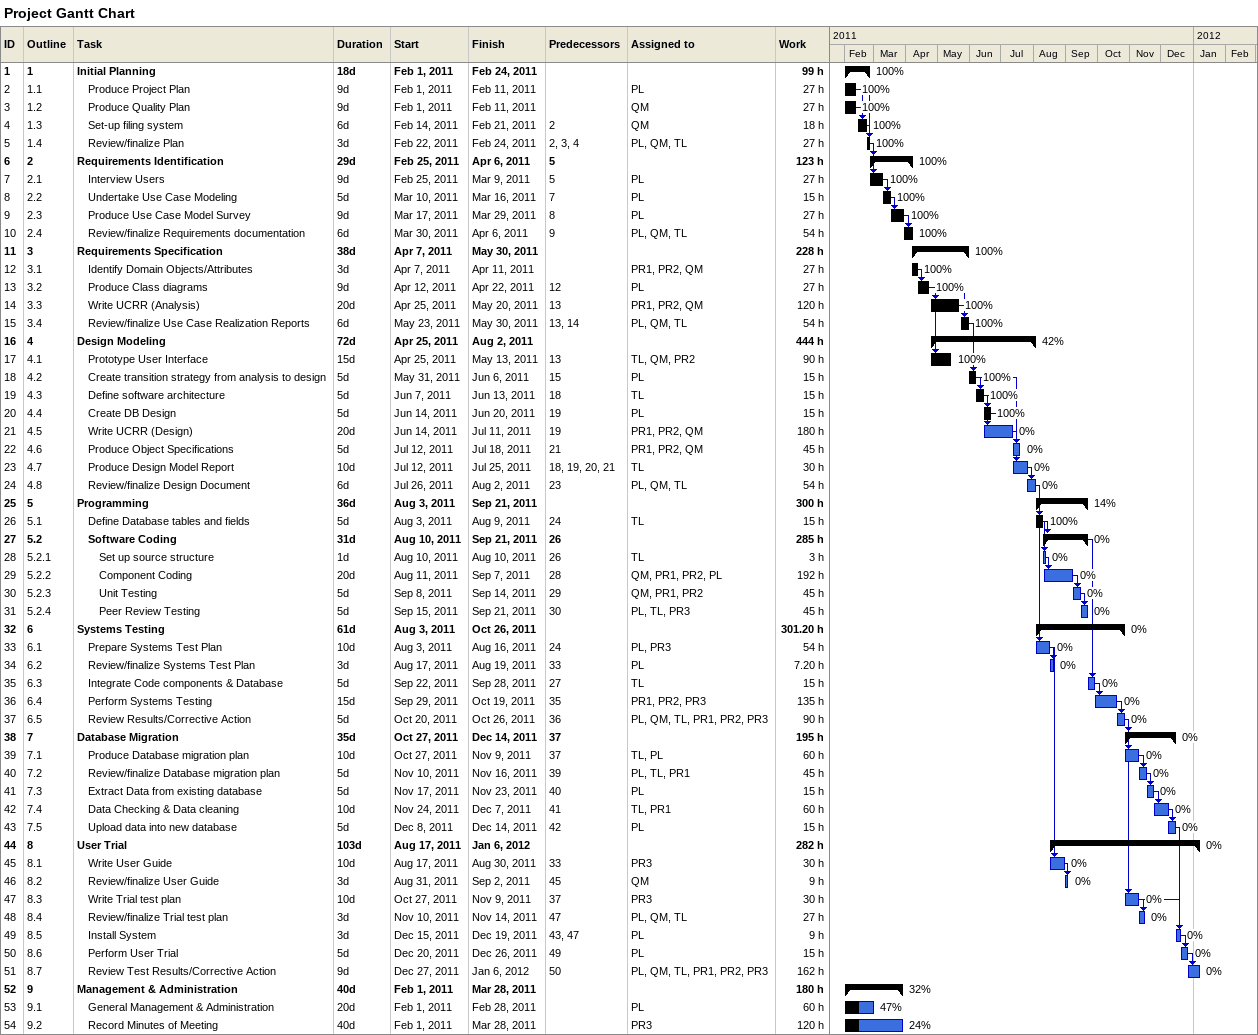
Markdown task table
Project Gantt Chart

| ID | WBS | Task | Duration | Start | Finish | Predecessors | Resources | % complete | Work (h) |
|---|---|---|---|---|---|---|---|---|---|
| 1 | 1 | **Initial Planning** | 18d | 2011-02-01 | 2011-02-24 |  |  | 100 | 99 |
| 2 | 1.1 | Produce Project Plan | 9d | 2011-02-01 | 2011-02-11 |  | PL | 100 | 27 |
| 3 | 1.2 | Produce Quality Plan | 9d | 2011-02-01 | 2011-02-11 |  | QM | 100 | 27 |
| 4 | 1.3 | Set-up filing system | 6d | 2011-02-14 | 2011-02-21 | 2 | QM | 100 | 18 |
| 5 | 1.4 | Review/finalize Plan | 3d | 2011-02-22 | 2011-02-24 | 2, 3, 4 | PL, QM, TL | 100 | 27 |
| 6 | 2 | **Requirements Identification** | 29d | 2011-02-25 | 2011-04-06 | 5 |  | 100 | 123 |
| 7 | 2.1 | Interview Users | 9d | 2011-02-25 | 2011-03-09 | 5 | PL | 100 | 27 |
| 8 | 2.2 | Undertake Use Case Modeling | 5d | 2011-03-10 | 2011-03-16 | 7 | PL | 100 | 15 |
| 9 | 2.3 | Produce Use Case Model Survey | 9d | 2011-03-17 | 2011-03-29 | 8 | PL | 100 | 27 |
| 10 | 2.4 | Review/finalize Requirements documentation | 6d | 2011-03-30 | 2011-04-06 | 9 | PL, QM, TL | 100 | 54 |
| 11 | 3 | **Requirements Specification** | 38d | 2011-04-07 | 2011-05-30 |  |  | 100 | 228 |
| 12 | 3.1 | Identify Domain Objects/Attributes | 3d | 2011-04-07 | 2011-04-11 |  | PR1, PR2, QM | 100 | 27 |
| 13 | 3.2 | Produce Class diagrams | 9d | 2011-04-12 | 2011-04-22 | 12 | PL | 100 | 27 |
| 14 | 3.3 | Write UCRR (Analysis) | 20d | 2011-04-25 | 2011-05-20 | 13 | PR1, PR2, QM | 100 | 120 |
| 15 | 3.4 | Review/finalize Use Case Realization Reports | 6d | 2011-05-23 | 2011-05-30 | 13, 14 | PL, QM, TL | 100 | 54 |
| 16 | 4 | **Design Modeling** | 72d | 2011-04-25 | 2011-08-02 |  |  | 42 | 444 |
| 17 | 4.1 | Prototype User Interface | 15d | 2011-04-25 | 2011-05-13 | 13 | TL, QM, PR2 | 100 | 90 |
| 18 | 4.2 | Create transition strategy from analysis to design | 5d | 2011-05-31 | 2011-06-06 | 15 | PL | 100 | 15 |
| 19 | 4.3 | Define software architecture | 5d | 2011-06-07 | 2011-06-13 | 18 | TL | 100 | 15 |
| 20 | 4.4 | Create DB Design | 5d | 2011-06-14 | 2011-06-20 | 19 | PL | 100 | 15 |
| 21 | 4.5 | Write UCRR (Design) | 20d | 2011-06-14 | 2011-07-11 | 19 | PR1, PR2, QM | 0 | 180 |
| 22 | 4.6 | Produce Object Specifications | 5d | 2011-07-12 | 2011-07-18 | 21 | PR1, PR2, QM | 0 | 45 |
| 23 | 4.7 | Produce Design Model Report | 10d | 2011-07-12 | 2011-07-25 | 18, 19, 20, 21 | TL | 0 | 30 |
| 24 | 4.8 | Review/finalize Design Document | 6d | 2011-07-26 | 2011-08-02 | 23 | PL, QM, TL | 0 | 54 |
| 25 | 5 | **Programming** | 36d | 2011-08-03 | 2011-09-21 |  |  | 14 | 300 |
| 26 | 5.1 | Define Database tables and fields | 5d | 2011-08-03 | 2011-08-09 | 24 | TL | 100 | 15 |
| 27 | 5.2 | **Software Coding** | 31d | 2011-08-10 | 2011-09-21 | 26 |  | 0 | 285 |
| 28 | 5.2.1 | Set up source structure | 1d | 2011-08-10 | 2011-08-10 | 26 | TL | 0 | 3 |
| 29 | 5.2.2 | Component Coding | 20d | 2011-08-11 | 2011-09-07 | 28 | QM, PR1, PR2, PL | 0 | 192 |
| 30 | 5.2.3 | Unit Testing | 5d | 2011-09-08 | 2011-09-14 | 29 | QM, PR1, PR2 | 0 | 45 |
| 31 | 5.2.4 | Peer Review Testing | 5d | 2011-09-15 | 2011-09-21 | 30 | PL, TL, PR3 | 0 | 45 |
| 32 | 6 | **Systems Testing** | 61d | 2011-08-03 | 2011-10-26 |  |  | 0 | 301.20 |
| 33 | 6.1 | Prepare Systems Test Plan | 10d | 2011-08-03 | 2011-08-16 | 24 | PL, PR3 | 0 | 54 |
| 34 | 6.2 | Review/finalize Systems Test Plan | 3d | 2011-08-17 | 2011-08-19 | 33 | PL | 0 | 7.20 |
| 35 | 6.3 | Integrate Code components & Database | 5d | 2011-09-22 | 2011-09-28 | 27 | TL | 0 | 15 |
| 36 | 6.4 | Perform Systems Testing | 15d | 2011-09-29 | 2011-10-19 | 35 | PR1, PR2, PR3 | 0 | 135 |
| 37 | 6.5 | Review Results/Corrective Action | 5d | 2011-10-20 | 2011-10-26 | 36 | PL, QM, TL, PR1, PR2, PR3 | 0 | 90 |
| 38 | 7 | **Database Migration** | 35d | 2011-10-27 | 2011-12-14 | 37 |  | 0 | 195 |
| 39 | 7.1 | Produce Database migration plan | 10d | 2011-10-27 | 2011-11-09 | 37 | TL, PL | 0 | 60 |
| 40 | 7.2 | Review/finalize Database migration plan | 5d | 2011-11-10 | 2011-11-16 | 39 | PL, TL, PR1 | 0 | 45 |
| 41 | 7.3 | Extract Data from existing database | 5d | 2011-11-17 | 2011-11-23 | 40 | PL | 0 | 15 |
| 42 | 7.4 | Data Checking & Data cleaning | 10d | 2011-11-24 | 2011-12-07 | 41 | TL, PR1 | 0 | 60 |
| 43 | 7.5 | Upload data into new database | 5d | 2011-12-08 | 2011-12-14 | 42 | PL | 0 | 15 |
| 44 | 8 | **User Trial** | 103d | 2011-08-17 | 2012-01-06 |  |  | 0 | 282 |
| 45 | 8.1 | Write User Guide | 10d | 2011-08-17 | 2011-08-30 | 33 | PR3 | 0 | 30 |
| 46 | 8.2 | Review/finalize User Guide | 3d | 2011-08-31 | 2011-09-02 | 45 | QM | 0 | 9 |
| 47 | 8.3 | Write Trial test plan | 10d | 2011-10-27 | 2011-11-09 | 37 | PR3 | 0 | 30 |
| 48 | 8.4 | Review/finalize Trial test plan | 3d | 2011-11-10 | 2011-11-14 | 47 | PL, QM, TL | 0 | 27 |
| 49 | 8.5 | Install System | 3d | 2011-12-15 | 2011-12-19 | 43, 47 | PL | 0 | 9 |
| 50 | 8.6 | Perform User Trial | 5d | 2011-12-20 | 2011-12-26 | 49 | PL | 0 | 15 |
| 51 | 8.7 | Review Test Results/Corrective Action | 9d | 2011-12-27 | 2012-01-06 | 50 | PL, QM, TL, PR1, PR2, PR3 | 0 | 162 |
| 52 | 9 | **Management & Administration** | 40d | 2011-02-01 | 2011-03-28 |  |  | 32 | 180 |
| 53 | 9.1 | General Management & Administration | 20d | 2011-02-01 | 2011-02-28 |  | PL | 47 | 60 |
| 54 | 9.2 | Record Minutes of Meeting | 40d | 2011-02-01 | 2011-03-28 |  | PR3 | 24 | 120 |
